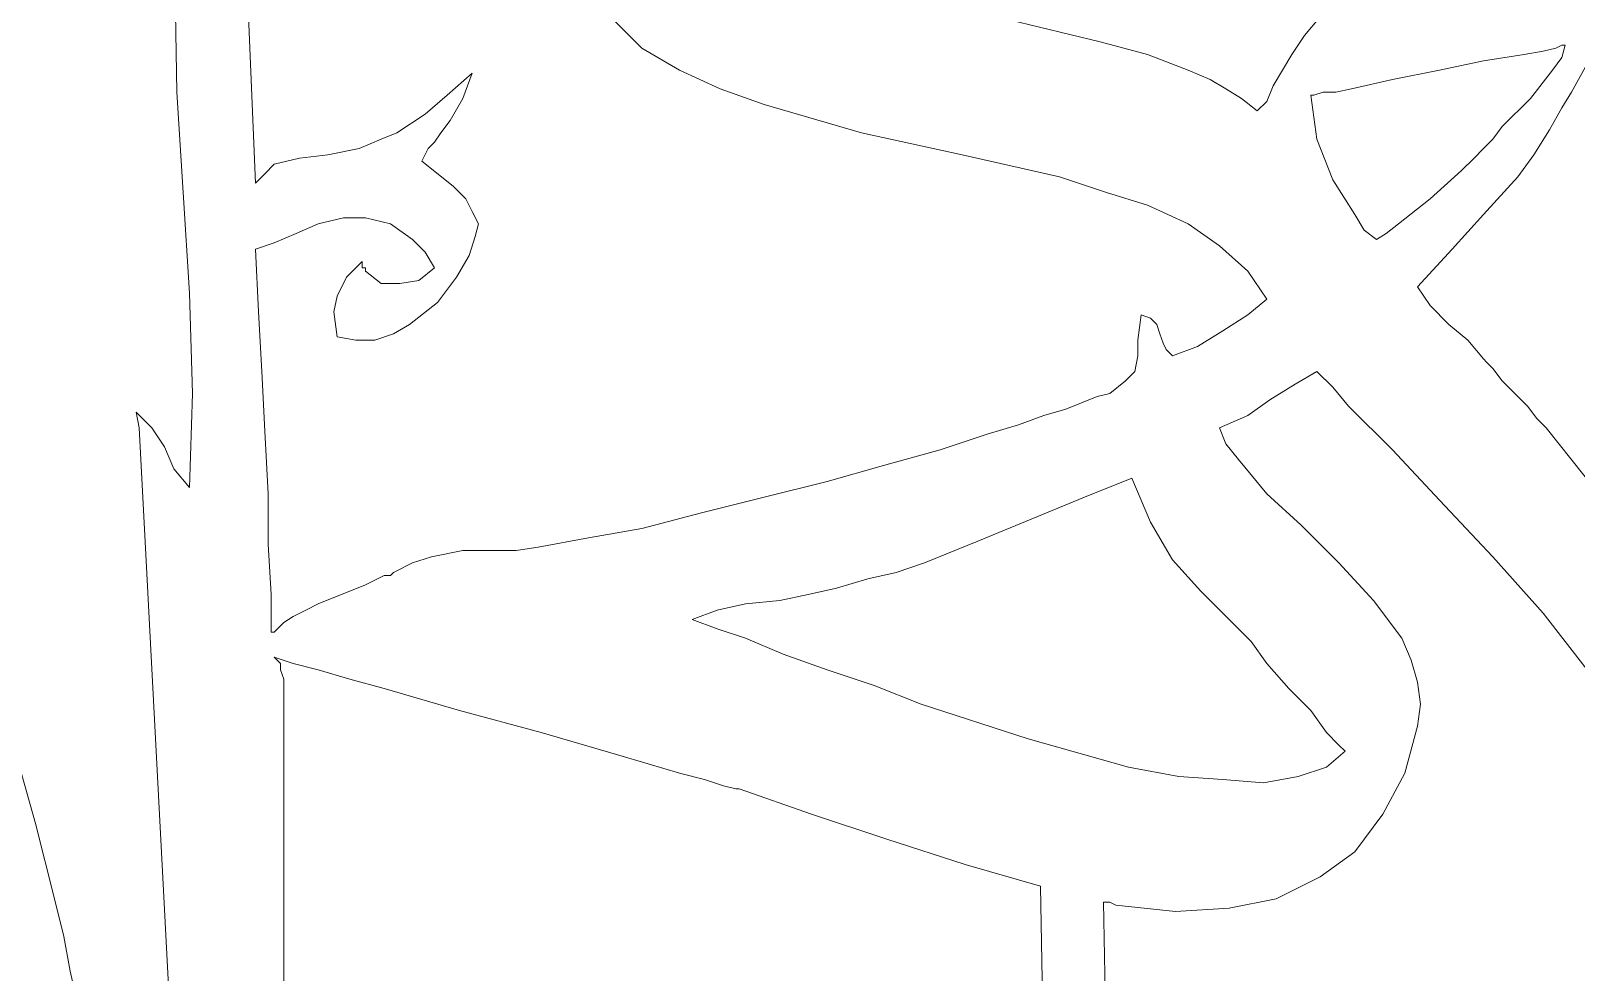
# Model space of a CAD drawing. Header units: centimetres. Extents: x -51 to 51, y -37 to 37.
# Drawn here: x -16.03 to -3.03, y 20.69 to 28.62 of the extents above; entities that cross this region are included whole.
import ezdxf

# ---------------------------------------------------------------- set-up
doc = ezdxf.new("R2010")
doc.units = ezdxf.units.CM
doc.header["$MEASUREMENT"] = 0
doc.layers.add('Layer 1', color=7, linetype='Continuous')

msp = doc.modelspace()

# ---------------------------------------------------------------- linework, layer by layer
at = {"layer": 'Layer 1', "lineweight": 9}
for points, knots in [([(-14.30181, 34.65831), (-14.30181, 34.65831), (-14.30181, 32.86062), (-14.30181, 32.86062), (-14.30181, 32.86062), (-14.30181, 32.86062), (-14.24894, 31.06294), (-14.24894, 31.06294), (-14.24894, 31.06294), (-14.24894, 31.06294), (-14.2225, 29.21239), (-14.2225, 29.21239), (-14.2225, 29.21239), (-14.2225, 29.21239), (-14.14319, 27.3354), (-14.14319, 27.3354)], [0, 0, 0, 0, 0.2, 0.2, 0.2, 0.2, 0.4, 0.4, 0.4, 0.4, 0.6, 0.6, 0.6, 0.6, 1, 1, 1, 1]), ([(-14.80411, 28.10206), (-14.80411, 28.10206), (-14.83054, 29.60894), (-14.83054, 29.60894), (-14.83054, 29.60894), (-14.83054, 29.60894), (-14.85698, 31.14225), (-14.85698, 31.14225)], [0, 0, 0, 0, 0.33333333, 0.33333333, 0.33333333, 0.33333333, 1, 1, 1, 1]), ([(-4.83755, 29.0009), (-4.83755, 29.0009), (-5.02261, 28.86872), (-5.02261, 28.86872), (-5.02261, 28.86872), (-5.02261, 28.86872), (-5.18123, 28.73653), (-5.18123, 28.73653), (-5.18123, 28.73653), (-5.18123, 28.73653), (-5.31341, 28.57791), (-5.31341, 28.57791), (-5.31341, 28.57791), (-5.31341, 28.57791), (-5.41916, 28.4193), (-5.41916, 28.4193), (-5.41916, 28.4193), (-5.41916, 28.4193), (-5.57777, 28.15493), (-5.57777, 28.15493), (-5.57777, 28.15493), (-5.57777, 28.15493), (-5.63065, 28.02275), (-5.63065, 28.02275), (-5.63065, 28.02275), (-5.63065, 28.02275), (-5.70996, 27.94344), (-5.70996, 27.94344)], [0, 0, 0, 0, 0.125, 0.125, 0.125, 0.125, 0.25, 0.25, 0.25, 0.25, 0.375, 0.375, 0.375, 0.375, 0.5, 0.5, 0.5, 0.5, 0.625, 0.625, 0.625, 0.625, 0.75, 0.75, 0.75, 0.75, 1, 1, 1, 1]), ([(-7.03178, 28.52504), (-7.03178, 28.52504), (-7.79844, 28.7101), (-7.79844, 28.7101), (-7.79844, 28.7101), (-7.79844, 28.7101), (-8.5651, 28.86872), (-8.5651, 28.86872)], [0, 0, 0, 0, 0.33333333, 0.33333333, 0.33333333, 0.33333333, 1, 1, 1, 1]), ([(-5.63065, 26.35725), (-5.63065, 26.35725), (-5.78927, 26.59518), (-5.78927, 26.59518), (-5.78927, 26.59518), (-5.78927, 26.59518), (-6.02719, 26.80667), (-6.02719, 26.80667), (-6.02719, 26.80667), (-6.02719, 26.80667), (-6.29156, 26.99173), (-6.29156, 26.99173), (-6.29156, 26.99173), (-6.29156, 26.99173), (-6.63523, 27.15034), (-6.63523, 27.15034), (-6.63523, 27.15034), (-6.63523, 27.15034), (-6.97891, 27.25609), (-6.97891, 27.25609), (-6.97891, 27.25609), (-6.97891, 27.25609), (-7.37545, 27.38827), (-7.37545, 27.38827), (-7.37545, 27.38827), (-7.37545, 27.38827), (-8.19499, 27.57333), (-8.19499, 27.57333), (-8.19499, 27.57333), (-8.19499, 27.57333), (-9.04095, 27.75838), (-9.04095, 27.75838), (-9.04095, 27.75838), (-9.04095, 27.75838), (-9.86048, 27.99631), (-9.86048, 27.99631), (-9.86048, 27.99631), (-9.86048, 27.99631), (-10.23059, 28.12849), (-10.23059, 28.12849), (-10.23059, 28.12849), (-10.23059, 28.12849), (-10.57427, 28.28711), (-10.57427, 28.28711), (-10.57427, 28.28711), (-10.57427, 28.28711), (-10.89151, 28.47217), (-10.89151, 28.47217), (-10.89151, 28.47217), (-10.89151, 28.47217), (-11.12944, 28.7101), (-11.12944, 28.7101)], [0, 0, 0, 0, 0.07142857, 0.07142857, 0.07142857, 0.07142857, 0.14285714, 0.14285714, 0.14285714, 0.14285714, 0.21428571, 0.21428571, 0.21428571, 0.21428571, 0.28571429, 0.28571429, 0.28571429, 0.28571429, 0.35714286, 0.35714286, 0.35714286, 0.35714286, 0.42857143, 0.42857143, 0.42857143, 0.42857143, 0.5, 0.5, 0.5, 0.5, 0.57142857, 0.57142857, 0.57142857, 0.57142857, 0.64285714, 0.64285714, 0.64285714, 0.64285714, 0.71428571, 0.71428571, 0.71428571, 0.71428571, 0.78571429, 0.78571429, 0.78571429, 0.78571429, 0.85714286, 0.85714286, 0.85714286, 0.85714286, 1, 1, 1, 1]), ([(-6.29156, 28.28711), (-6.29156, 28.28711), (-6.63523, 28.4193), (-6.63523, 28.4193), (-6.63523, 28.4193), (-6.63523, 28.4193), (-7.03178, 28.52504), (-7.03178, 28.52504)], [0, 0, 0, 0, 0.33333333, 0.33333333, 0.33333333, 0.33333333, 1, 1, 1, 1]), ([(-5.26054, 28.07562), (-5.26054, 28.07562), (-5.2341, 28.07562), (-5.2341, 28.07562), (-5.2341, 28.07562), (-5.2341, 28.07562), (-5.15479, 28.10206), (-5.15479, 28.10206), (-5.15479, 28.10206), (-5.15479, 28.10206), (-5.04904, 28.10206), (-5.04904, 28.10206), (-5.04904, 28.10206), (-5.04904, 28.10206), (-4.91686, 28.12849), (-4.91686, 28.12849), (-4.91686, 28.12849), (-4.91686, 28.12849), (-4.57319, 28.2078), (-4.57319, 28.2078), (-4.57319, 28.2078), (-4.57319, 28.2078), (-4.17664, 28.28711), (-4.17664, 28.28711), (-4.17664, 28.28711), (-4.17664, 28.28711), (-3.80653, 28.36642), (-3.80653, 28.36642), (-3.80653, 28.36642), (-3.80653, 28.36642), (-3.46286, 28.4193), (-3.46286, 28.4193), (-3.46286, 28.4193), (-3.46286, 28.4193), (-3.30424, 28.44573), (-3.30424, 28.44573), (-3.30424, 28.44573), (-3.30424, 28.44573), (-3.19849, 28.47217), (-3.19849, 28.47217), (-3.19849, 28.47217), (-3.19849, 28.47217), (-3.14562, 28.4986), (-3.14562, 28.4986), (-3.14562, 28.4986), (-3.14562, 28.4986), (-3.11918, 28.4986), (-3.11918, 28.4986)], [0, 0, 0, 0, 0.07692308, 0.07692308, 0.07692308, 0.07692308, 0.15384615, 0.15384615, 0.15384615, 0.15384615, 0.23076923, 0.23076923, 0.23076923, 0.23076923, 0.30769231, 0.30769231, 0.30769231, 0.30769231, 0.38461538, 0.38461538, 0.38461538, 0.38461538, 0.46153846, 0.46153846, 0.46153846, 0.46153846, 0.53846154, 0.53846154, 0.53846154, 0.53846154, 0.61538462, 0.61538462, 0.61538462, 0.61538462, 0.69230769, 0.69230769, 0.69230769, 0.69230769, 0.76923077, 0.76923077, 0.76923077, 0.76923077, 0.84615385, 0.84615385, 0.84615385, 0.84615385, 1, 1, 1, 1]), ([(-3.11918, 28.4986), (-3.11918, 28.4986), (-3.14562, 28.39286), (-3.14562, 28.39286), (-3.14562, 28.39286), (-3.14562, 28.39286), (-3.22493, 28.28711), (-3.22493, 28.28711), (-3.22493, 28.28711), (-3.22493, 28.28711), (-3.40998, 28.04918), (-3.40998, 28.04918), (-3.40998, 28.04918), (-3.40998, 28.04918), (-3.64791, 27.81126), (-3.64791, 27.81126), (-3.64791, 27.81126), (-3.64791, 27.81126), (-3.72722, 27.70551), (-3.72722, 27.70551), (-3.72722, 27.70551), (-3.72722, 27.70551), (-3.80653, 27.6262), (-3.80653, 27.6262)], [0, 0, 0, 0, 0.14285714, 0.14285714, 0.14285714, 0.14285714, 0.28571429, 0.28571429, 0.28571429, 0.28571429, 0.42857143, 0.42857143, 0.42857143, 0.42857143, 0.57142857, 0.57142857, 0.57142857, 0.57142857, 0.71428571, 0.71428571, 0.71428571, 0.71428571, 1, 1, 1, 1]), ([(-13.27079, 27.6262), (-13.27079, 27.6262), (-13.08573, 27.70551), (-13.08573, 27.70551), (-13.08573, 27.70551), (-13.08573, 27.70551), (-12.95355, 27.75838), (-12.95355, 27.75838), (-12.95355, 27.75838), (-12.95355, 27.75838), (-12.71562, 27.917), (-12.71562, 27.917), (-12.71562, 27.917), (-12.71562, 27.917), (-12.53057, 28.07562), (-12.53057, 28.07562), (-12.53057, 28.07562), (-12.53057, 28.07562), (-12.31908, 28.26068), (-12.31908, 28.26068)], [0, 0, 0, 0, 0.16666667, 0.16666667, 0.16666667, 0.16666667, 0.33333333, 0.33333333, 0.33333333, 0.33333333, 0.5, 0.5, 0.5, 0.5, 0.66666667, 0.66666667, 0.66666667, 0.66666667, 1, 1, 1, 1]), ([(-12.31908, 28.26068), (-12.31908, 28.26068), (-12.39839, 28.04918), (-12.39839, 28.04918), (-12.39839, 28.04918), (-12.39839, 28.04918), (-12.50413, 27.86413), (-12.50413, 27.86413)], [0, 0, 0, 0, 0.33333333, 0.33333333, 0.33333333, 0.33333333, 1, 1, 1, 1]), ([(-5.70996, 27.94344), (-5.70996, 27.94344), (-5.84214, 28.04918), (-5.84214, 28.04918), (-5.84214, 28.04918), (-5.84214, 28.04918), (-5.97432, 28.12849), (-5.97432, 28.12849), (-5.97432, 28.12849), (-5.97432, 28.12849), (-6.1065, 28.2078), (-6.1065, 28.2078), (-6.1065, 28.2078), (-6.1065, 28.2078), (-6.29156, 28.28711), (-6.29156, 28.28711)], [0, 0, 0, 0, 0.2, 0.2, 0.2, 0.2, 0.4, 0.4, 0.4, 0.4, 0.6, 0.6, 0.6, 0.6, 1, 1, 1, 1]), ([(-2.93413, 28.33999), (-2.93413, 28.33999), (-3.06631, 28.10206), (-3.06631, 28.10206), (-3.06631, 28.10206), (-3.06631, 28.10206), (-3.14562, 27.96988), (-3.14562, 27.96988), (-3.14562, 27.96988), (-3.14562, 27.96988), (-3.25136, 27.78482), (-3.25136, 27.78482)], [0, 0, 0, 0, 0.25, 0.25, 0.25, 0.25, 0.5, 0.5, 0.5, 0.5, 1, 1, 1, 1]), ([(-14.69836, 24.77106), (-14.69836, 24.77106), (-14.67192, 25.56416), (-14.67192, 25.56416), (-14.67192, 25.56416), (-14.67192, 25.56416), (-14.69836, 26.41012), (-14.69836, 26.41012), (-14.69836, 26.41012), (-14.69836, 26.41012), (-14.75123, 27.25609), (-14.75123, 27.25609), (-14.75123, 27.25609), (-14.75123, 27.25609), (-14.80411, 28.10206), (-14.80411, 28.10206)], [0, 0, 0, 0, 0.2, 0.2, 0.2, 0.2, 0.4, 0.4, 0.4, 0.4, 0.6, 0.6, 0.6, 0.6, 1, 1, 1, 1]), ([(-4.70537, 26.85954), (-4.70537, 26.85954), (-4.81112, 26.93885), (-4.81112, 26.93885), (-4.81112, 26.93885), (-4.81112, 26.93885), (-4.89043, 27.07103), (-4.89043, 27.07103), (-4.89043, 27.07103), (-4.89043, 27.07103), (-5.07548, 27.36184), (-5.07548, 27.36184), (-5.07548, 27.36184), (-5.07548, 27.36184), (-5.20766, 27.70551), (-5.20766, 27.70551), (-5.20766, 27.70551), (-5.20766, 27.70551), (-5.2341, 27.89057), (-5.2341, 27.89057), (-5.2341, 27.89057), (-5.2341, 27.89057), (-5.26054, 28.07562), (-5.26054, 28.07562)], [0, 0, 0, 0, 0.14285714, 0.14285714, 0.14285714, 0.14285714, 0.28571429, 0.28571429, 0.28571429, 0.28571429, 0.42857143, 0.42857143, 0.42857143, 0.42857143, 0.57142857, 0.57142857, 0.57142857, 0.57142857, 0.71428571, 0.71428571, 0.71428571, 0.71428571, 1, 1, 1, 1]), ([(-12.50413, 27.86413), (-12.50413, 27.86413), (-12.58344, 27.75838), (-12.58344, 27.75838), (-12.58344, 27.75838), (-12.58344, 27.75838), (-12.63631, 27.67907), (-12.63631, 27.67907), (-12.63631, 27.67907), (-12.63631, 27.67907), (-12.68919, 27.6262), (-12.68919, 27.6262), (-12.68919, 27.6262), (-12.68919, 27.6262), (-12.74206, 27.52046), (-12.74206, 27.52046)], [0, 0, 0, 0, 0.2, 0.2, 0.2, 0.2, 0.4, 0.4, 0.4, 0.4, 0.6, 0.6, 0.6, 0.6, 1, 1, 1, 1]), ([(-3.25136, 27.78482), (-3.25136, 27.78482), (-3.38355, 27.57333), (-3.38355, 27.57333), (-3.38355, 27.57333), (-3.38355, 27.57333), (-3.51573, 27.38827), (-3.51573, 27.38827), (-3.51573, 27.38827), (-3.51573, 27.38827), (-3.80653, 27.07103), (-3.80653, 27.07103), (-3.80653, 27.07103), (-3.80653, 27.07103), (-4.07089, 26.78023), (-4.07089, 26.78023), (-4.07089, 26.78023), (-4.07089, 26.78023), (-4.3617, 26.463), (-4.3617, 26.463)], [0, 0, 0, 0, 0.16666667, 0.16666667, 0.16666667, 0.16666667, 0.33333333, 0.33333333, 0.33333333, 0.33333333, 0.5, 0.5, 0.5, 0.5, 0.66666667, 0.66666667, 0.66666667, 0.66666667, 1, 1, 1, 1]), ([(-14.14319, 27.3354), (-14.14319, 27.3354), (-14.06388, 27.41471), (-14.06388, 27.41471), (-14.06388, 27.41471), (-14.06388, 27.41471), (-13.98458, 27.49402), (-13.98458, 27.49402), (-13.98458, 27.49402), (-13.98458, 27.49402), (-13.77308, 27.54689), (-13.77308, 27.54689), (-13.77308, 27.54689), (-13.77308, 27.54689), (-13.53516, 27.57333), (-13.53516, 27.57333), (-13.53516, 27.57333), (-13.53516, 27.57333), (-13.27079, 27.6262), (-13.27079, 27.6262)], [0, 0, 0, 0, 0.16666667, 0.16666667, 0.16666667, 0.16666667, 0.33333333, 0.33333333, 0.33333333, 0.33333333, 0.5, 0.5, 0.5, 0.5, 0.66666667, 0.66666667, 0.66666667, 0.66666667, 1, 1, 1, 1]), ([(-3.80653, 27.6262), (-3.80653, 27.6262), (-3.88584, 27.54689), (-3.88584, 27.54689), (-3.88584, 27.54689), (-3.88584, 27.54689), (-3.99159, 27.44115), (-3.99159, 27.44115), (-3.99159, 27.44115), (-3.99159, 27.44115), (-4.25595, 27.20322), (-4.25595, 27.20322), (-4.25595, 27.20322), (-4.25595, 27.20322), (-4.52031, 26.99173), (-4.52031, 26.99173), (-4.52031, 26.99173), (-4.52031, 26.99173), (-4.62606, 26.91242), (-4.62606, 26.91242), (-4.62606, 26.91242), (-4.62606, 26.91242), (-4.70537, 26.85954), (-4.70537, 26.85954)], [0, 0, 0, 0, 0.14285714, 0.14285714, 0.14285714, 0.14285714, 0.28571429, 0.28571429, 0.28571429, 0.28571429, 0.42857143, 0.42857143, 0.42857143, 0.42857143, 0.57142857, 0.57142857, 0.57142857, 0.57142857, 0.71428571, 0.71428571, 0.71428571, 0.71428571, 1, 1, 1, 1]), ([(-12.74206, 27.52046), (-12.74206, 27.52046), (-12.4777, 27.30896), (-12.4777, 27.30896), (-12.4777, 27.30896), (-12.4777, 27.30896), (-12.37195, 27.20322), (-12.37195, 27.20322), (-12.37195, 27.20322), (-12.37195, 27.20322), (-12.31908, 27.09747), (-12.31908, 27.09747), (-12.31908, 27.09747), (-12.31908, 27.09747), (-12.2662, 26.99173), (-12.2662, 26.99173), (-12.2662, 26.99173), (-12.2662, 26.99173), (-12.29264, 26.88598), (-12.29264, 26.88598), (-12.29264, 26.88598), (-12.29264, 26.88598), (-12.34551, 26.72736), (-12.34551, 26.72736), (-12.34551, 26.72736), (-12.34551, 26.72736), (-12.45126, 26.54231), (-12.45126, 26.54231)], [0, 0, 0, 0, 0.125, 0.125, 0.125, 0.125, 0.25, 0.25, 0.25, 0.25, 0.375, 0.375, 0.375, 0.375, 0.5, 0.5, 0.5, 0.5, 0.625, 0.625, 0.625, 0.625, 0.75, 0.75, 0.75, 0.75, 1, 1, 1, 1]), ([(-12.63631, 26.62161), (-12.63631, 26.62161), (-12.71562, 26.7538), (-12.71562, 26.7538), (-12.71562, 26.7538), (-12.71562, 26.7538), (-12.82137, 26.85954), (-12.82137, 26.85954), (-12.82137, 26.85954), (-12.82137, 26.85954), (-13.00643, 26.99173), (-13.00643, 26.99173), (-13.00643, 26.99173), (-13.00643, 26.99173), (-13.21792, 27.0446), (-13.21792, 27.0446), (-13.21792, 27.0446), (-13.21792, 27.0446), (-13.40297, 27.0446), (-13.40297, 27.0446), (-13.40297, 27.0446), (-13.40297, 27.0446), (-13.61446, 26.99173), (-13.61446, 26.99173), (-13.61446, 26.99173), (-13.61446, 26.99173), (-13.79952, 26.91242), (-13.79952, 26.91242), (-13.79952, 26.91242), (-13.79952, 26.91242), (-13.98458, 26.83311), (-13.98458, 26.83311), (-13.98458, 26.83311), (-13.98458, 26.83311), (-14.14319, 26.78023), (-14.14319, 26.78023)], [0, 0, 0, 0, 0.1, 0.1, 0.1, 0.1, 0.2, 0.2, 0.2, 0.2, 0.3, 0.3, 0.3, 0.3, 0.4, 0.4, 0.4, 0.4, 0.5, 0.5, 0.5, 0.5, 0.6, 0.6, 0.6, 0.6, 0.7, 0.7, 0.7, 0.7, 0.8, 0.8, 0.8, 0.8, 1, 1, 1, 1]), ([(-14.14319, 26.78023), (-14.14319, 26.78023), (-14.11676, 26.2515), (-14.11676, 26.2515), (-14.11676, 26.2515), (-14.11676, 26.2515), (-14.09032, 25.74921), (-14.09032, 25.74921), (-14.09032, 25.74921), (-14.09032, 25.74921), (-14.06388, 25.24692), (-14.06388, 25.24692), (-14.06388, 25.24692), (-14.06388, 25.24692), (-14.03745, 24.71819), (-14.03745, 24.71819)], [0, 0, 0, 0, 0.2, 0.2, 0.2, 0.2, 0.4, 0.4, 0.4, 0.4, 0.6, 0.6, 0.6, 0.6, 1, 1, 1, 1]), ([(-13.45585, 26.04001), (-13.45585, 26.04001), (-13.48228, 26.2515), (-13.48228, 26.2515), (-13.48228, 26.2515), (-13.48228, 26.2515), (-13.45585, 26.38369), (-13.45585, 26.38369), (-13.45585, 26.38369), (-13.45585, 26.38369), (-13.37654, 26.54231), (-13.37654, 26.54231), (-13.37654, 26.54231), (-13.37654, 26.54231), (-13.24435, 26.67449), (-13.24435, 26.67449)], [0, 0, 0, 0, 0.2, 0.2, 0.2, 0.2, 0.4, 0.4, 0.4, 0.4, 0.6, 0.6, 0.6, 0.6, 1, 1, 1, 1]), ([(-13.24435, 26.67449), (-13.24435, 26.67449), (-13.24435, 26.64805), (-13.24435, 26.64805), (-13.24435, 26.64805), (-13.24435, 26.64805), (-13.24435, 26.62161), (-13.24435, 26.62161)], [0, 0, 0, 0, 0.33333333, 0.33333333, 0.33333333, 0.33333333, 1, 1, 1, 1]), ([(-12.45126, 26.54231), (-12.45126, 26.54231), (-12.60988, 26.33081), (-12.60988, 26.33081), (-12.60988, 26.33081), (-12.60988, 26.33081), (-12.84781, 26.14576), (-12.84781, 26.14576), (-12.84781, 26.14576), (-12.84781, 26.14576), (-12.97999, 26.06645), (-12.97999, 26.06645), (-12.97999, 26.06645), (-12.97999, 26.06645), (-13.13861, 26.01358), (-13.13861, 26.01358), (-13.13861, 26.01358), (-13.13861, 26.01358), (-13.29723, 26.01358), (-13.29723, 26.01358), (-13.29723, 26.01358), (-13.29723, 26.01358), (-13.45585, 26.04001), (-13.45585, 26.04001)], [0, 0, 0, 0, 0.14285714, 0.14285714, 0.14285714, 0.14285714, 0.28571429, 0.28571429, 0.28571429, 0.28571429, 0.42857143, 0.42857143, 0.42857143, 0.42857143, 0.57142857, 0.57142857, 0.57142857, 0.57142857, 0.71428571, 0.71428571, 0.71428571, 0.71428571, 1, 1, 1, 1]), ([(-13.24435, 26.62161), (-13.24435, 26.62161), (-13.21792, 26.62161), (-13.21792, 26.62161), (-13.21792, 26.62161), (-13.21792, 26.62161), (-13.21792, 26.59518), (-13.21792, 26.59518)], [0, 0, 0, 0, 0.33333333, 0.33333333, 0.33333333, 0.33333333, 1, 1, 1, 1]), ([(-13.21792, 26.59518), (-13.21792, 26.59518), (-13.08573, 26.48943), (-13.08573, 26.48943), (-13.08573, 26.48943), (-13.08573, 26.48943), (-12.92712, 26.48943), (-12.92712, 26.48943), (-12.92712, 26.48943), (-12.92712, 26.48943), (-12.7685, 26.51587), (-12.7685, 26.51587), (-12.7685, 26.51587), (-12.7685, 26.51587), (-12.63631, 26.62161), (-12.63631, 26.62161)], [0, 0, 0, 0, 0.2, 0.2, 0.2, 0.2, 0.4, 0.4, 0.4, 0.4, 0.6, 0.6, 0.6, 0.6, 1, 1, 1, 1]), ([(-4.3617, 26.463), (-4.3617, 26.463), (-4.25595, 26.30438), (-4.25595, 26.30438), (-4.25595, 26.30438), (-4.25595, 26.30438), (-4.09733, 26.14576), (-4.09733, 26.14576), (-4.09733, 26.14576), (-4.09733, 26.14576), (-3.93871, 26.01358), (-3.93871, 26.01358), (-3.93871, 26.01358), (-3.93871, 26.01358), (-3.80653, 25.85496), (-3.80653, 25.85496)], [0, 0, 0, 0, 0.2, 0.2, 0.2, 0.2, 0.4, 0.4, 0.4, 0.4, 0.6, 0.6, 0.6, 0.6, 1, 1, 1, 1]), ([(-6.42374, 25.88139), (-6.42374, 25.88139), (-6.21225, 25.9607), (-6.21225, 25.9607), (-6.21225, 25.9607), (-6.21225, 25.9607), (-6.00076, 26.09289), (-6.00076, 26.09289), (-6.00076, 26.09289), (-6.00076, 26.09289), (-5.78927, 26.22507), (-5.78927, 26.22507), (-5.78927, 26.22507), (-5.78927, 26.22507), (-5.63065, 26.35725), (-5.63065, 26.35725)], [0, 0, 0, 0, 0.2, 0.2, 0.2, 0.2, 0.4, 0.4, 0.4, 0.4, 0.6, 0.6, 0.6, 0.6, 1, 1, 1, 1]), ([(-7.98349, 25.22048), (-7.98349, 25.22048), (-7.71913, 25.29979), (-7.71913, 25.29979), (-7.71913, 25.29979), (-7.71913, 25.29979), (-7.50764, 25.3791), (-7.50764, 25.3791), (-7.50764, 25.3791), (-7.50764, 25.3791), (-7.32258, 25.43197), (-7.32258, 25.43197), (-7.32258, 25.43197), (-7.32258, 25.43197), (-7.1904, 25.48485), (-7.1904, 25.48485), (-7.1904, 25.48485), (-7.1904, 25.48485), (-7.05822, 25.53772), (-7.05822, 25.53772), (-7.05822, 25.53772), (-7.05822, 25.53772), (-6.95247, 25.56416), (-6.95247, 25.56416), (-6.95247, 25.56416), (-6.95247, 25.56416), (-6.82029, 25.6699), (-6.82029, 25.6699), (-6.82029, 25.6699), (-6.82029, 25.6699), (-6.74098, 25.74921), (-6.74098, 25.74921), (-6.74098, 25.74921), (-6.74098, 25.74921), (-6.71454, 25.88139), (-6.71454, 25.88139), (-6.71454, 25.88139), (-6.71454, 25.88139), (-6.71454, 26.01358), (-6.71454, 26.01358), (-6.71454, 26.01358), (-6.71454, 26.01358), (-6.68811, 26.22507), (-6.68811, 26.22507)], [0, 0, 0, 0, 0.08333333, 0.08333333, 0.08333333, 0.08333333, 0.16666667, 0.16666667, 0.16666667, 0.16666667, 0.25, 0.25, 0.25, 0.25, 0.33333333, 0.33333333, 0.33333333, 0.33333333, 0.41666667, 0.41666667, 0.41666667, 0.41666667, 0.5, 0.5, 0.5, 0.5, 0.58333333, 0.58333333, 0.58333333, 0.58333333, 0.66666667, 0.66666667, 0.66666667, 0.66666667, 0.75, 0.75, 0.75, 0.75, 0.83333333, 0.83333333, 0.83333333, 0.83333333, 1, 1, 1, 1]), ([(-6.68811, 26.22507), (-6.68811, 26.22507), (-6.6088, 26.19863), (-6.6088, 26.19863), (-6.6088, 26.19863), (-6.6088, 26.19863), (-6.55592, 26.14576), (-6.55592, 26.14576), (-6.55592, 26.14576), (-6.55592, 26.14576), (-6.52949, 26.06645), (-6.52949, 26.06645), (-6.52949, 26.06645), (-6.52949, 26.06645), (-6.50305, 25.98714), (-6.50305, 25.98714), (-6.50305, 25.98714), (-6.50305, 25.98714), (-6.47661, 25.93427), (-6.47661, 25.93427), (-6.47661, 25.93427), (-6.47661, 25.93427), (-6.42374, 25.88139), (-6.42374, 25.88139)], [0, 0, 0, 0, 0.14285714, 0.14285714, 0.14285714, 0.14285714, 0.28571429, 0.28571429, 0.28571429, 0.28571429, 0.42857143, 0.42857143, 0.42857143, 0.42857143, 0.57142857, 0.57142857, 0.57142857, 0.57142857, 0.71428571, 0.71428571, 0.71428571, 0.71428571, 1, 1, 1, 1]), ([(-3.80653, 25.85496), (-3.80653, 25.85496), (-3.78009, 25.82852), (-3.78009, 25.82852), (-3.78009, 25.82852), (-3.78009, 25.82852), (-3.72722, 25.77565), (-3.72722, 25.77565), (-3.72722, 25.77565), (-3.72722, 25.77565), (-3.64791, 25.6699), (-3.64791, 25.6699), (-3.64791, 25.6699), (-3.64791, 25.6699), (-3.54216, 25.56416), (-3.54216, 25.56416), (-3.54216, 25.56416), (-3.54216, 25.56416), (-3.43642, 25.45841), (-3.43642, 25.45841), (-3.43642, 25.45841), (-3.43642, 25.45841), (-3.35711, 25.35266), (-3.35711, 25.35266), (-3.35711, 25.35266), (-3.35711, 25.35266), (-3.30424, 25.29979), (-3.30424, 25.29979), (-3.30424, 25.29979), (-3.30424, 25.29979), (-3.2778, 25.27335), (-3.2778, 25.27335)], [0, 0, 0, 0, 0.11111111, 0.11111111, 0.11111111, 0.11111111, 0.22222222, 0.22222222, 0.22222222, 0.22222222, 0.33333333, 0.33333333, 0.33333333, 0.33333333, 0.44444444, 0.44444444, 0.44444444, 0.44444444, 0.55555556, 0.55555556, 0.55555556, 0.55555556, 0.66666667, 0.66666667, 0.66666667, 0.66666667, 0.77777778, 0.77777778, 0.77777778, 0.77777778, 1, 1, 1, 1]), ([(-5.20766, 25.74921), (-5.20766, 25.74921), (-5.39272, 25.64346), (-5.39272, 25.64346), (-5.39272, 25.64346), (-5.39272, 25.64346), (-5.60421, 25.51128), (-5.60421, 25.51128), (-5.60421, 25.51128), (-5.60421, 25.51128), (-5.78927, 25.3791), (-5.78927, 25.3791), (-5.78927, 25.3791), (-5.78927, 25.3791), (-6.02719, 25.27335), (-6.02719, 25.27335)], [0, 0, 0, 0, 0.2, 0.2, 0.2, 0.2, 0.4, 0.4, 0.4, 0.4, 0.6, 0.6, 0.6, 0.6, 1, 1, 1, 1]), ([(-2.48471, 22.39178), (-2.48471, 22.39178), (-2.56402, 22.57683), (-2.56402, 22.57683), (-2.56402, 22.57683), (-2.56402, 22.57683), (-2.64332, 22.78832), (-2.64332, 22.78832), (-2.64332, 22.78832), (-2.64332, 22.78832), (-2.77551, 22.99982), (-2.77551, 22.99982), (-2.77551, 22.99982), (-2.77551, 22.99982), (-2.93413, 23.23774), (-2.93413, 23.23774), (-2.93413, 23.23774), (-2.93413, 23.23774), (-3.30424, 23.7136), (-3.30424, 23.7136), (-3.30424, 23.7136), (-3.30424, 23.7136), (-3.72722, 24.18946), (-3.72722, 24.18946), (-3.72722, 24.18946), (-3.72722, 24.18946), (-4.17664, 24.66531), (-4.17664, 24.66531), (-4.17664, 24.66531), (-4.17664, 24.66531), (-4.57319, 25.0883), (-4.57319, 25.0883), (-4.57319, 25.0883), (-4.57319, 25.0883), (-4.9433, 25.45841), (-4.9433, 25.45841), (-4.9433, 25.45841), (-4.9433, 25.45841), (-5.07548, 25.61703), (-5.07548, 25.61703), (-5.07548, 25.61703), (-5.07548, 25.61703), (-5.20766, 25.74921), (-5.20766, 25.74921)], [0, 0, 0, 0, 0.08333333, 0.08333333, 0.08333333, 0.08333333, 0.16666667, 0.16666667, 0.16666667, 0.16666667, 0.25, 0.25, 0.25, 0.25, 0.33333333, 0.33333333, 0.33333333, 0.33333333, 0.41666667, 0.41666667, 0.41666667, 0.41666667, 0.5, 0.5, 0.5, 0.5, 0.58333333, 0.58333333, 0.58333333, 0.58333333, 0.66666667, 0.66666667, 0.66666667, 0.66666667, 0.75, 0.75, 0.75, 0.75, 0.83333333, 0.83333333, 0.83333333, 0.83333333, 1, 1, 1, 1]), ([(-15.14778, 25.40554), (-15.14778, 25.40554), (-15.0156, 25.27335), (-15.0156, 25.27335), (-15.0156, 25.27335), (-15.0156, 25.27335), (-14.90985, 25.11474), (-14.90985, 25.11474), (-14.90985, 25.11474), (-14.90985, 25.11474), (-14.83054, 24.92968), (-14.83054, 24.92968), (-14.83054, 24.92968), (-14.83054, 24.92968), (-14.69836, 24.77106), (-14.69836, 24.77106)], [0, 0, 0, 0, 0.2, 0.2, 0.2, 0.2, 0.4, 0.4, 0.4, 0.4, 0.6, 0.6, 0.6, 0.6, 1, 1, 1, 1]), ([(-14.83054, 19.72169), (-14.83054, 19.72169), (-15.12134, 25.27335), (-15.12134, 25.27335), (-15.12134, 25.27335), (-15.12134, 25.27335), (-15.14778, 25.40554), (-15.14778, 25.40554)], [0, 0, 0, 0, 0.33333333, 0.33333333, 0.33333333, 0.33333333, 1, 1, 1, 1]), ([(-6.02719, 25.27335), (-6.02719, 25.27335), (-5.97432, 25.14117), (-5.97432, 25.14117), (-5.97432, 25.14117), (-5.97432, 25.14117), (-5.86858, 25.00899), (-5.86858, 25.00899), (-5.86858, 25.00899), (-5.86858, 25.00899), (-5.63065, 24.71819), (-5.63065, 24.71819), (-5.63065, 24.71819), (-5.63065, 24.71819), (-5.33985, 24.45382), (-5.33985, 24.45382), (-5.33985, 24.45382), (-5.33985, 24.45382), (-5.02261, 24.13659), (-5.02261, 24.13659), (-5.02261, 24.13659), (-5.02261, 24.13659), (-4.73181, 23.81935), (-4.73181, 23.81935), (-4.73181, 23.81935), (-4.73181, 23.81935), (-4.49388, 23.50211), (-4.49388, 23.50211), (-4.49388, 23.50211), (-4.49388, 23.50211), (-4.41457, 23.31705), (-4.41457, 23.31705), (-4.41457, 23.31705), (-4.41457, 23.31705), (-4.3617, 23.132), (-4.3617, 23.132), (-4.3617, 23.132), (-4.3617, 23.132), (-4.33526, 22.94694), (-4.33526, 22.94694), (-4.33526, 22.94694), (-4.33526, 22.94694), (-4.3617, 22.76189), (-4.3617, 22.76189)], [0, 0, 0, 0, 0.08333333, 0.08333333, 0.08333333, 0.08333333, 0.16666667, 0.16666667, 0.16666667, 0.16666667, 0.25, 0.25, 0.25, 0.25, 0.33333333, 0.33333333, 0.33333333, 0.33333333, 0.41666667, 0.41666667, 0.41666667, 0.41666667, 0.5, 0.5, 0.5, 0.5, 0.58333333, 0.58333333, 0.58333333, 0.58333333, 0.66666667, 0.66666667, 0.66666667, 0.66666667, 0.75, 0.75, 0.75, 0.75, 0.83333333, 0.83333333, 0.83333333, 0.83333333, 1, 1, 1, 1]), ([(-3.2778, 25.27335), (-3.2778, 25.27335), (-2.96056, 24.87681), (-2.96056, 24.87681), (-2.96056, 24.87681), (-2.96056, 24.87681), (-2.6962, 24.53313), (-2.6962, 24.53313), (-2.6962, 24.53313), (-2.6962, 24.53313), (-2.45827, 24.21589), (-2.45827, 24.21589), (-2.45827, 24.21589), (-2.45827, 24.21589), (-2.29965, 23.92509), (-2.29965, 23.92509), (-2.29965, 23.92509), (-2.29965, 23.92509), (-2.14103, 23.63429), (-2.14103, 23.63429), (-2.14103, 23.63429), (-2.14103, 23.63429), (-2.00885, 23.29062), (-2.00885, 23.29062), (-2.00885, 23.29062), (-2.00885, 23.29062), (-1.9031, 22.86763), (-1.9031, 22.86763), (-1.9031, 22.86763), (-1.9031, 22.86763), (-1.85023, 22.62971), (-1.85023, 22.62971), (-1.85023, 22.62971), (-1.85023, 22.62971), (-1.79736, 22.36534), (-1.79736, 22.36534)], [0, 0, 0, 0, 0.1, 0.1, 0.1, 0.1, 0.2, 0.2, 0.2, 0.2, 0.3, 0.3, 0.3, 0.3, 0.4, 0.4, 0.4, 0.4, 0.5, 0.5, 0.5, 0.5, 0.6, 0.6, 0.6, 0.6, 0.7, 0.7, 0.7, 0.7, 0.8, 0.8, 0.8, 0.8, 1, 1, 1, 1]), ([(-11.76391, 24.26877), (-11.76391, 24.26877), (-11.34093, 24.34808), (-11.34093, 24.34808), (-11.34093, 24.34808), (-11.34093, 24.34808), (-10.89151, 24.42739), (-10.89151, 24.42739), (-10.89151, 24.42739), (-10.89151, 24.42739), (-10.38921, 24.55957), (-10.38921, 24.55957), (-10.38921, 24.55957), (-10.38921, 24.55957), (-9.86048, 24.69175), (-9.86048, 24.69175), (-9.86048, 24.69175), (-9.86048, 24.69175), (-9.33175, 24.82393), (-9.33175, 24.82393), (-9.33175, 24.82393), (-9.33175, 24.82393), (-8.8559, 24.95612), (-8.8559, 24.95612), (-8.8559, 24.95612), (-8.8559, 24.95612), (-8.38004, 25.0883), (-8.38004, 25.0883), (-8.38004, 25.0883), (-8.38004, 25.0883), (-7.98349, 25.22048), (-7.98349, 25.22048)], [0, 0, 0, 0, 0.11111111, 0.11111111, 0.11111111, 0.11111111, 0.22222222, 0.22222222, 0.22222222, 0.22222222, 0.33333333, 0.33333333, 0.33333333, 0.33333333, 0.44444444, 0.44444444, 0.44444444, 0.44444444, 0.55555556, 0.55555556, 0.55555556, 0.55555556, 0.66666667, 0.66666667, 0.66666667, 0.66666667, 0.77777778, 0.77777778, 0.77777778, 0.77777778, 1, 1, 1, 1]), ([(-8.51222, 24.13659), (-8.51222, 24.13659), (-8.0628, 24.32164), (-8.0628, 24.32164), (-8.0628, 24.32164), (-8.0628, 24.32164), (-7.61338, 24.5067), (-7.61338, 24.5067), (-7.61338, 24.5067), (-7.61338, 24.5067), (-7.16396, 24.69175), (-7.16396, 24.69175), (-7.16396, 24.69175), (-7.16396, 24.69175), (-6.76742, 24.85037), (-6.76742, 24.85037)], [0, 0, 0, 0, 0.2, 0.2, 0.2, 0.2, 0.4, 0.4, 0.4, 0.4, 0.6, 0.6, 0.6, 0.6, 1, 1, 1, 1]), ([(-6.76742, 24.85037), (-6.76742, 24.85037), (-6.6088, 24.48026), (-6.6088, 24.48026), (-6.6088, 24.48026), (-6.6088, 24.48026), (-6.42374, 24.16302), (-6.42374, 24.16302), (-6.42374, 24.16302), (-6.42374, 24.16302), (-6.18581, 23.89866), (-6.18581, 23.89866), (-6.18581, 23.89866), (-6.18581, 23.89866), (-5.92145, 23.63429), (-5.92145, 23.63429)], [0, 0, 0, 0, 0.2, 0.2, 0.2, 0.2, 0.4, 0.4, 0.4, 0.4, 0.6, 0.6, 0.6, 0.6, 1, 1, 1, 1]), ([(-14.03745, 24.71819), (-14.03745, 24.71819), (-14.03745, 24.2952), (-14.03745, 24.2952), (-14.03745, 24.2952), (-14.03745, 24.2952), (-14.01101, 23.87222), (-14.01101, 23.87222)], [0, 0, 0, 0, 0.33333333, 0.33333333, 0.33333333, 0.33333333, 1, 1, 1, 1]), ([(-12.97999, 24.05728), (-12.97999, 24.05728), (-12.82137, 24.13659), (-12.82137, 24.13659), (-12.82137, 24.13659), (-12.82137, 24.13659), (-12.66275, 24.18946), (-12.66275, 24.18946), (-12.66275, 24.18946), (-12.66275, 24.18946), (-12.39839, 24.24233), (-12.39839, 24.24233), (-12.39839, 24.24233), (-12.39839, 24.24233), (-12.10759, 24.24233), (-12.10759, 24.24233), (-12.10759, 24.24233), (-12.10759, 24.24233), (-11.94897, 24.24233), (-11.94897, 24.24233), (-11.94897, 24.24233), (-11.94897, 24.24233), (-11.76391, 24.26877), (-11.76391, 24.26877)], [0, 0, 0, 0, 0.14285714, 0.14285714, 0.14285714, 0.14285714, 0.28571429, 0.28571429, 0.28571429, 0.28571429, 0.42857143, 0.42857143, 0.42857143, 0.42857143, 0.57142857, 0.57142857, 0.57142857, 0.57142857, 0.71428571, 0.71428571, 0.71428571, 0.71428571, 1, 1, 1, 1]), ([(-9.49037, 23.87222), (-9.49037, 23.87222), (-9.25245, 23.92509), (-9.25245, 23.92509), (-9.25245, 23.92509), (-9.25245, 23.92509), (-8.98808, 24.0044), (-8.98808, 24.0044), (-8.98808, 24.0044), (-8.98808, 24.0044), (-8.75015, 24.05728), (-8.75015, 24.05728), (-8.75015, 24.05728), (-8.75015, 24.05728), (-8.51222, 24.13659), (-8.51222, 24.13659)], [0, 0, 0, 0, 0.2, 0.2, 0.2, 0.2, 0.4, 0.4, 0.4, 0.4, 0.6, 0.6, 0.6, 0.6, 1, 1, 1, 1]), ([(-13.0593, 24.03084), (-13.0593, 24.03084), (-13.00643, 24.03084), (-13.00643, 24.03084), (-13.00643, 24.03084), (-13.00643, 24.03084), (-12.97999, 24.05728), (-12.97999, 24.05728)], [0, 0, 0, 0, 0.33333333, 0.33333333, 0.33333333, 0.33333333, 1, 1, 1, 1]), ([(-16.57535, 23.89866), (-16.57535, 23.89866), (-16.54891, 23.79291), (-16.54891, 23.79291), (-16.54891, 23.79291), (-16.54891, 23.79291), (-16.4696, 23.63429), (-16.4696, 23.63429), (-16.4696, 23.63429), (-16.4696, 23.63429), (-16.41673, 23.4228), (-16.41673, 23.4228), (-16.41673, 23.4228), (-16.41673, 23.4228), (-16.33742, 23.18487), (-16.33742, 23.18487), (-16.33742, 23.18487), (-16.33742, 23.18487), (-16.25811, 22.89407), (-16.25811, 22.89407), (-16.25811, 22.89407), (-16.25811, 22.89407), (-16.1788, 22.60327), (-16.1788, 22.60327), (-16.1788, 22.60327), (-16.1788, 22.60327), (-15.99375, 21.94236), (-15.99375, 21.94236), (-15.99375, 21.94236), (-15.99375, 21.94236), (-15.83513, 21.30788), (-15.83513, 21.30788), (-15.83513, 21.30788), (-15.83513, 21.30788), (-15.75582, 20.99064), (-15.75582, 20.99064), (-15.75582, 20.99064), (-15.75582, 20.99064), (-15.70295, 20.69984), (-15.70295, 20.69984), (-15.70295, 20.69984), (-15.70295, 20.69984), (-15.65007, 20.46191), (-15.65007, 20.46191), (-15.65007, 20.46191), (-15.65007, 20.46191), (-15.65007, 20.25042), (-15.65007, 20.25042), (-15.65007, 20.25042), (-15.65007, 20.25042), (-15.62364, 20.06537), (-15.62364, 20.06537), (-15.62364, 20.06537), (-15.62364, 20.06537), (-15.65007, 19.95962), (-15.65007, 19.95962)], [0, 0, 0, 0, 0.06666667, 0.06666667, 0.06666667, 0.06666667, 0.13333333, 0.13333333, 0.13333333, 0.13333333, 0.2, 0.2, 0.2, 0.2, 0.26666667, 0.26666667, 0.26666667, 0.26666667, 0.33333333, 0.33333333, 0.33333333, 0.33333333, 0.4, 0.4, 0.4, 0.4, 0.46666667, 0.46666667, 0.46666667, 0.46666667, 0.53333333, 0.53333333, 0.53333333, 0.53333333, 0.6, 0.6, 0.6, 0.6, 0.66666667, 0.66666667, 0.66666667, 0.66666667, 0.73333333, 0.73333333, 0.73333333, 0.73333333, 0.8, 0.8, 0.8, 0.8, 0.86666667, 0.86666667, 0.86666667, 0.86666667, 1, 1, 1, 1]), ([(-14.01101, 23.87222), (-14.01101, 23.87222), (-14.01101, 23.68717), (-14.01101, 23.68717), (-14.01101, 23.68717), (-14.01101, 23.68717), (-14.01101, 23.55498), (-14.01101, 23.55498)], [0, 0, 0, 0, 0.33333333, 0.33333333, 0.33333333, 0.33333333, 1, 1, 1, 1]), ([(-10.46852, 23.66073), (-10.46852, 23.66073), (-10.25703, 23.74004), (-10.25703, 23.74004), (-10.25703, 23.74004), (-10.25703, 23.74004), (-10.0191, 23.79291), (-10.0191, 23.79291), (-10.0191, 23.79291), (-10.0191, 23.79291), (-9.7283, 23.81935), (-9.7283, 23.81935), (-9.7283, 23.81935), (-9.7283, 23.81935), (-9.49037, 23.87222), (-9.49037, 23.87222)], [0, 0, 0, 0, 0.2, 0.2, 0.2, 0.2, 0.4, 0.4, 0.4, 0.4, 0.6, 0.6, 0.6, 0.6, 1, 1, 1, 1]), ([(-13.95814, 23.58142), (-13.95814, 23.58142), (-13.90527, 23.63429), (-13.90527, 23.63429), (-13.90527, 23.63429), (-13.90527, 23.63429), (-13.82596, 23.68717), (-13.82596, 23.68717)], [0, 0, 0, 0, 0.33333333, 0.33333333, 0.33333333, 0.33333333, 1, 1, 1, 1]), ([(-13.82596, 23.68717), (-13.82596, 23.68717), (-13.72021, 23.74004), (-13.72021, 23.74004), (-13.72021, 23.74004), (-13.72021, 23.74004), (-13.61446, 23.79291), (-13.61446, 23.79291)], [0, 0, 0, 0, 0.33333333, 0.33333333, 0.33333333, 0.33333333, 1, 1, 1, 1]), ([(-14.01101, 23.55498), (-14.01101, 23.55498), (-13.98458, 23.55498), (-13.98458, 23.55498), (-13.98458, 23.55498), (-13.98458, 23.55498), (-13.95814, 23.58142), (-13.95814, 23.58142)], [0, 0, 0, 0, 0.33333333, 0.33333333, 0.33333333, 0.33333333, 1, 1, 1, 1]), ([(-4.96973, 22.5504), (-4.96973, 22.5504), (-5.12835, 22.41821), (-5.12835, 22.41821), (-5.12835, 22.41821), (-5.12835, 22.41821), (-5.36628, 22.3389), (-5.36628, 22.3389), (-5.36628, 22.3389), (-5.36628, 22.3389), (-5.65708, 22.28603), (-5.65708, 22.28603), (-5.65708, 22.28603), (-5.65708, 22.28603), (-6.00076, 22.31247), (-6.00076, 22.31247), (-6.00076, 22.31247), (-6.00076, 22.31247), (-6.37087, 22.3389), (-6.37087, 22.3389), (-6.37087, 22.3389), (-6.37087, 22.3389), (-6.79385, 22.41821), (-6.79385, 22.41821), (-6.79385, 22.41821), (-6.79385, 22.41821), (-7.63982, 22.65614), (-7.63982, 22.65614), (-7.63982, 22.65614), (-7.63982, 22.65614), (-8.53866, 22.94694), (-8.53866, 22.94694), (-8.53866, 22.94694), (-8.53866, 22.94694), (-8.93521, 23.10556), (-8.93521, 23.10556), (-8.93521, 23.10556), (-8.93521, 23.10556), (-9.33175, 23.23774), (-9.33175, 23.23774), (-9.33175, 23.23774), (-9.33175, 23.23774), (-9.70187, 23.36993), (-9.70187, 23.36993), (-9.70187, 23.36993), (-9.70187, 23.36993), (-10.0191, 23.50211), (-10.0191, 23.50211), (-10.0191, 23.50211), (-10.0191, 23.50211), (-10.25703, 23.58142), (-10.25703, 23.58142), (-10.25703, 23.58142), (-10.25703, 23.58142), (-10.46852, 23.66073), (-10.46852, 23.66073)], [0, 0, 0, 0, 0.06666667, 0.06666667, 0.06666667, 0.06666667, 0.13333333, 0.13333333, 0.13333333, 0.13333333, 0.2, 0.2, 0.2, 0.2, 0.26666667, 0.26666667, 0.26666667, 0.26666667, 0.33333333, 0.33333333, 0.33333333, 0.33333333, 0.4, 0.4, 0.4, 0.4, 0.46666667, 0.46666667, 0.46666667, 0.46666667, 0.53333333, 0.53333333, 0.53333333, 0.53333333, 0.6, 0.6, 0.6, 0.6, 0.66666667, 0.66666667, 0.66666667, 0.66666667, 0.73333333, 0.73333333, 0.73333333, 0.73333333, 0.8, 0.8, 0.8, 0.8, 0.86666667, 0.86666667, 0.86666667, 0.86666667, 1, 1, 1, 1]), ([(-5.92145, 23.63429), (-5.92145, 23.63429), (-5.86858, 23.58142), (-5.86858, 23.58142), (-5.86858, 23.58142), (-5.86858, 23.58142), (-5.76283, 23.47567), (-5.76283, 23.47567), (-5.76283, 23.47567), (-5.76283, 23.47567), (-5.63065, 23.29062), (-5.63065, 23.29062), (-5.63065, 23.29062), (-5.63065, 23.29062), (-5.44559, 23.07913), (-5.44559, 23.07913), (-5.44559, 23.07913), (-5.44559, 23.07913), (-5.26054, 22.89407), (-5.26054, 22.89407), (-5.26054, 22.89407), (-5.26054, 22.89407), (-5.12835, 22.70902), (-5.12835, 22.70902), (-5.12835, 22.70902), (-5.12835, 22.70902), (-5.02261, 22.60327), (-5.02261, 22.60327), (-5.02261, 22.60327), (-5.02261, 22.60327), (-4.96973, 22.5504), (-4.96973, 22.5504)], [0, 0, 0, 0, 0.11111111, 0.11111111, 0.11111111, 0.11111111, 0.22222222, 0.22222222, 0.22222222, 0.22222222, 0.33333333, 0.33333333, 0.33333333, 0.33333333, 0.44444444, 0.44444444, 0.44444444, 0.44444444, 0.55555556, 0.55555556, 0.55555556, 0.55555556, 0.66666667, 0.66666667, 0.66666667, 0.66666667, 0.77777778, 0.77777778, 0.77777778, 0.77777778, 1, 1, 1, 1]), ([(-13.98458, 23.34349), (-13.98458, 23.34349), (-13.9317, 23.29062), (-13.9317, 23.29062), (-13.9317, 23.29062), (-13.9317, 23.29062), (-13.9317, 23.23774), (-13.9317, 23.23774), (-13.9317, 23.23774), (-13.9317, 23.23774), (-13.90527, 23.15844), (-13.90527, 23.15844)], [0, 0, 0, 0, 0.25, 0.25, 0.25, 0.25, 0.5, 0.5, 0.5, 0.5, 1, 1, 1, 1]), ([(-10.07198, 22.23316), (-10.07198, 22.23316), (-10.09841, 22.23316), (-10.09841, 22.23316), (-10.09841, 22.23316), (-10.09841, 22.23316), (-10.20416, 22.2596), (-10.20416, 22.2596), (-10.20416, 22.2596), (-10.20416, 22.2596), (-10.36278, 22.31247), (-10.36278, 22.31247), (-10.36278, 22.31247), (-10.36278, 22.31247), (-10.57427, 22.36534), (-10.57427, 22.36534), (-10.57427, 22.36534), (-10.57427, 22.36534), (-10.83863, 22.44465), (-10.83863, 22.44465), (-10.83863, 22.44465), (-10.83863, 22.44465), (-11.103, 22.52396), (-11.103, 22.52396), (-11.103, 22.52396), (-11.103, 22.52396), (-11.73747, 22.70902), (-11.73747, 22.70902), (-11.73747, 22.70902), (-11.73747, 22.70902), (-12.42482, 22.89407), (-12.42482, 22.89407), (-12.42482, 22.89407), (-12.42482, 22.89407), (-13.0593, 23.07913), (-13.0593, 23.07913), (-13.0593, 23.07913), (-13.0593, 23.07913), (-13.3501, 23.15844), (-13.3501, 23.15844), (-13.3501, 23.15844), (-13.3501, 23.15844), (-13.61446, 23.23774), (-13.61446, 23.23774), (-13.61446, 23.23774), (-13.61446, 23.23774), (-13.82596, 23.29062), (-13.82596, 23.29062), (-13.82596, 23.29062), (-13.82596, 23.29062), (-13.98458, 23.34349), (-13.98458, 23.34349)], [0, 0, 0, 0, 0.07142857, 0.07142857, 0.07142857, 0.07142857, 0.14285714, 0.14285714, 0.14285714, 0.14285714, 0.21428571, 0.21428571, 0.21428571, 0.21428571, 0.28571429, 0.28571429, 0.28571429, 0.28571429, 0.35714286, 0.35714286, 0.35714286, 0.35714286, 0.42857143, 0.42857143, 0.42857143, 0.42857143, 0.5, 0.5, 0.5, 0.5, 0.57142857, 0.57142857, 0.57142857, 0.57142857, 0.64285714, 0.64285714, 0.64285714, 0.64285714, 0.71428571, 0.71428571, 0.71428571, 0.71428571, 0.78571429, 0.78571429, 0.78571429, 0.78571429, 0.85714286, 0.85714286, 0.85714286, 0.85714286, 1, 1, 1, 1]), ([(-13.90527, 23.15844), (-13.90527, 23.15844), (-13.90527, 23.05269), (-13.90527, 23.05269), (-13.90527, 23.05269), (-13.90527, 23.05269), (-13.90527, 19.61595), (-13.90527, 19.61595)], [0, 0, 0, 0, 0.33333333, 0.33333333, 0.33333333, 0.33333333, 1, 1, 1, 1]), ([(-4.3617, 22.76189), (-4.3617, 22.76189), (-4.46744, 22.36534), (-4.46744, 22.36534), (-4.46744, 22.36534), (-4.46744, 22.36534), (-4.6525, 22.02167), (-4.6525, 22.02167), (-4.6525, 22.02167), (-4.6525, 22.02167), (-4.89043, 21.70443), (-4.89043, 21.70443), (-4.89043, 21.70443), (-4.89043, 21.70443), (-5.18123, 21.49294), (-5.18123, 21.49294), (-5.18123, 21.49294), (-5.18123, 21.49294), (-5.55134, 21.30788), (-5.55134, 21.30788), (-5.55134, 21.30788), (-5.55134, 21.30788), (-5.94788, 21.22857), (-5.94788, 21.22857), (-5.94788, 21.22857), (-5.94788, 21.22857), (-6.3973, 21.20214), (-6.3973, 21.20214), (-6.3973, 21.20214), (-6.3973, 21.20214), (-6.8996, 21.25501), (-6.8996, 21.25501)], [0, 0, 0, 0, 0.11111111, 0.11111111, 0.11111111, 0.11111111, 0.22222222, 0.22222222, 0.22222222, 0.22222222, 0.33333333, 0.33333333, 0.33333333, 0.33333333, 0.44444444, 0.44444444, 0.44444444, 0.44444444, 0.55555556, 0.55555556, 0.55555556, 0.55555556, 0.66666667, 0.66666667, 0.66666667, 0.66666667, 0.77777778, 0.77777778, 0.77777778, 0.77777778, 1, 1, 1, 1]), ([(-7.53407, 21.41363), (-7.53407, 21.41363), (-8.16855, 21.59868), (-8.16855, 21.59868), (-8.16855, 21.59868), (-8.16855, 21.59868), (-8.82946, 21.81017), (-8.82946, 21.81017), (-8.82946, 21.81017), (-8.82946, 21.81017), (-9.46394, 22.02167), (-9.46394, 22.02167), (-9.46394, 22.02167), (-9.46394, 22.02167), (-10.07198, 22.23316), (-10.07198, 22.23316)], [0, 0, 0, 0, 0.2, 0.2, 0.2, 0.2, 0.4, 0.4, 0.4, 0.4, 0.6, 0.6, 0.6, 0.6, 1, 1, 1, 1]), ([(-6.8996, 21.25501), (-6.8996, 21.25501), (-6.95247, 21.28145), (-6.95247, 21.28145), (-6.95247, 21.28145), (-6.95247, 21.28145), (-7.00534, 21.28145), (-7.00534, 21.28145)], [0, 0, 0, 0, 0.33333333, 0.33333333, 0.33333333, 0.33333333, 1, 1, 1, 1])]:
    msp.add_open_spline(points, degree=3, knots=knots, dxfattribs=at)
for points in [[(-13.61446, 23.79291), (-13.61446, 23.79291), (-13.21792, 23.95153), (-13.21792, 23.95153)], [(-13.21792, 23.95153), (-13.21792, 23.95153), (-13.0593, 24.03084), (-13.0593, 24.03084)], [(-13.90527, 23.15844), (-13.90527, 23.15844), (-13.90527, 23.15844), (-13.90527, 23.15844)], [(-7.4812, 18.42631), (-7.4812, 18.42631), (-7.53407, 21.41363), (-7.53407, 21.41363)], [(-7.00534, 21.28145), (-7.00534, 21.28145), (-6.95247, 18.39987), (-6.95247, 18.39987)]]:
    msp.add_open_spline(points, degree=3, dxfattribs=at)

doc.saveas('drawing.dxf')
